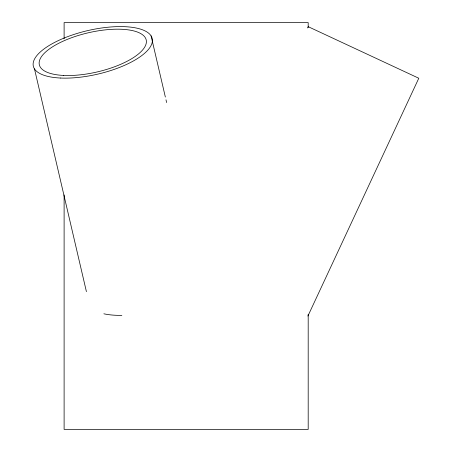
<?xml version="1.0" encoding="UTF-8"?>
<svg xmlns="http://www.w3.org/2000/svg" width="452" height="452" viewBox="0 0 452 452"><rect width="100%" height="100%" fill="white"/><g stroke="black" fill="none" stroke-linecap="round" stroke-linejoin="round"><path stroke-width="0.68" d="M307.592 27.945L308.191 26.668L418.795 78.247L307.914 316.033M151.081 35.849L165.353 97.056M165.991 99.807L166.635 102.559M34.471 68.845L86.417 291.653M308.191 27.544L308.191 22.6L64.111 22.6L64.111 38.844M308.191 314.281L308.191 429.4L64.111 429.4L64.111 194.925M121.848 315.377A61.02 22.334 -13.1 0 1 103.87 313.795M60.421 78.032A61.02 22.334 -13.1 0 0 152.341 41.544A61.02 22.334 -13.1 0 0 65.557 37.471A61.02 22.334 -13.1 0 0 60.421 78.032M63.687 75.439A54.867 20.08 -13.1 0 0 146.335 42.635A54.867 20.08 -13.1 0 0 68.303 38.974A54.867 20.08 -13.1 0 0 63.687 75.439"/></g></svg>
